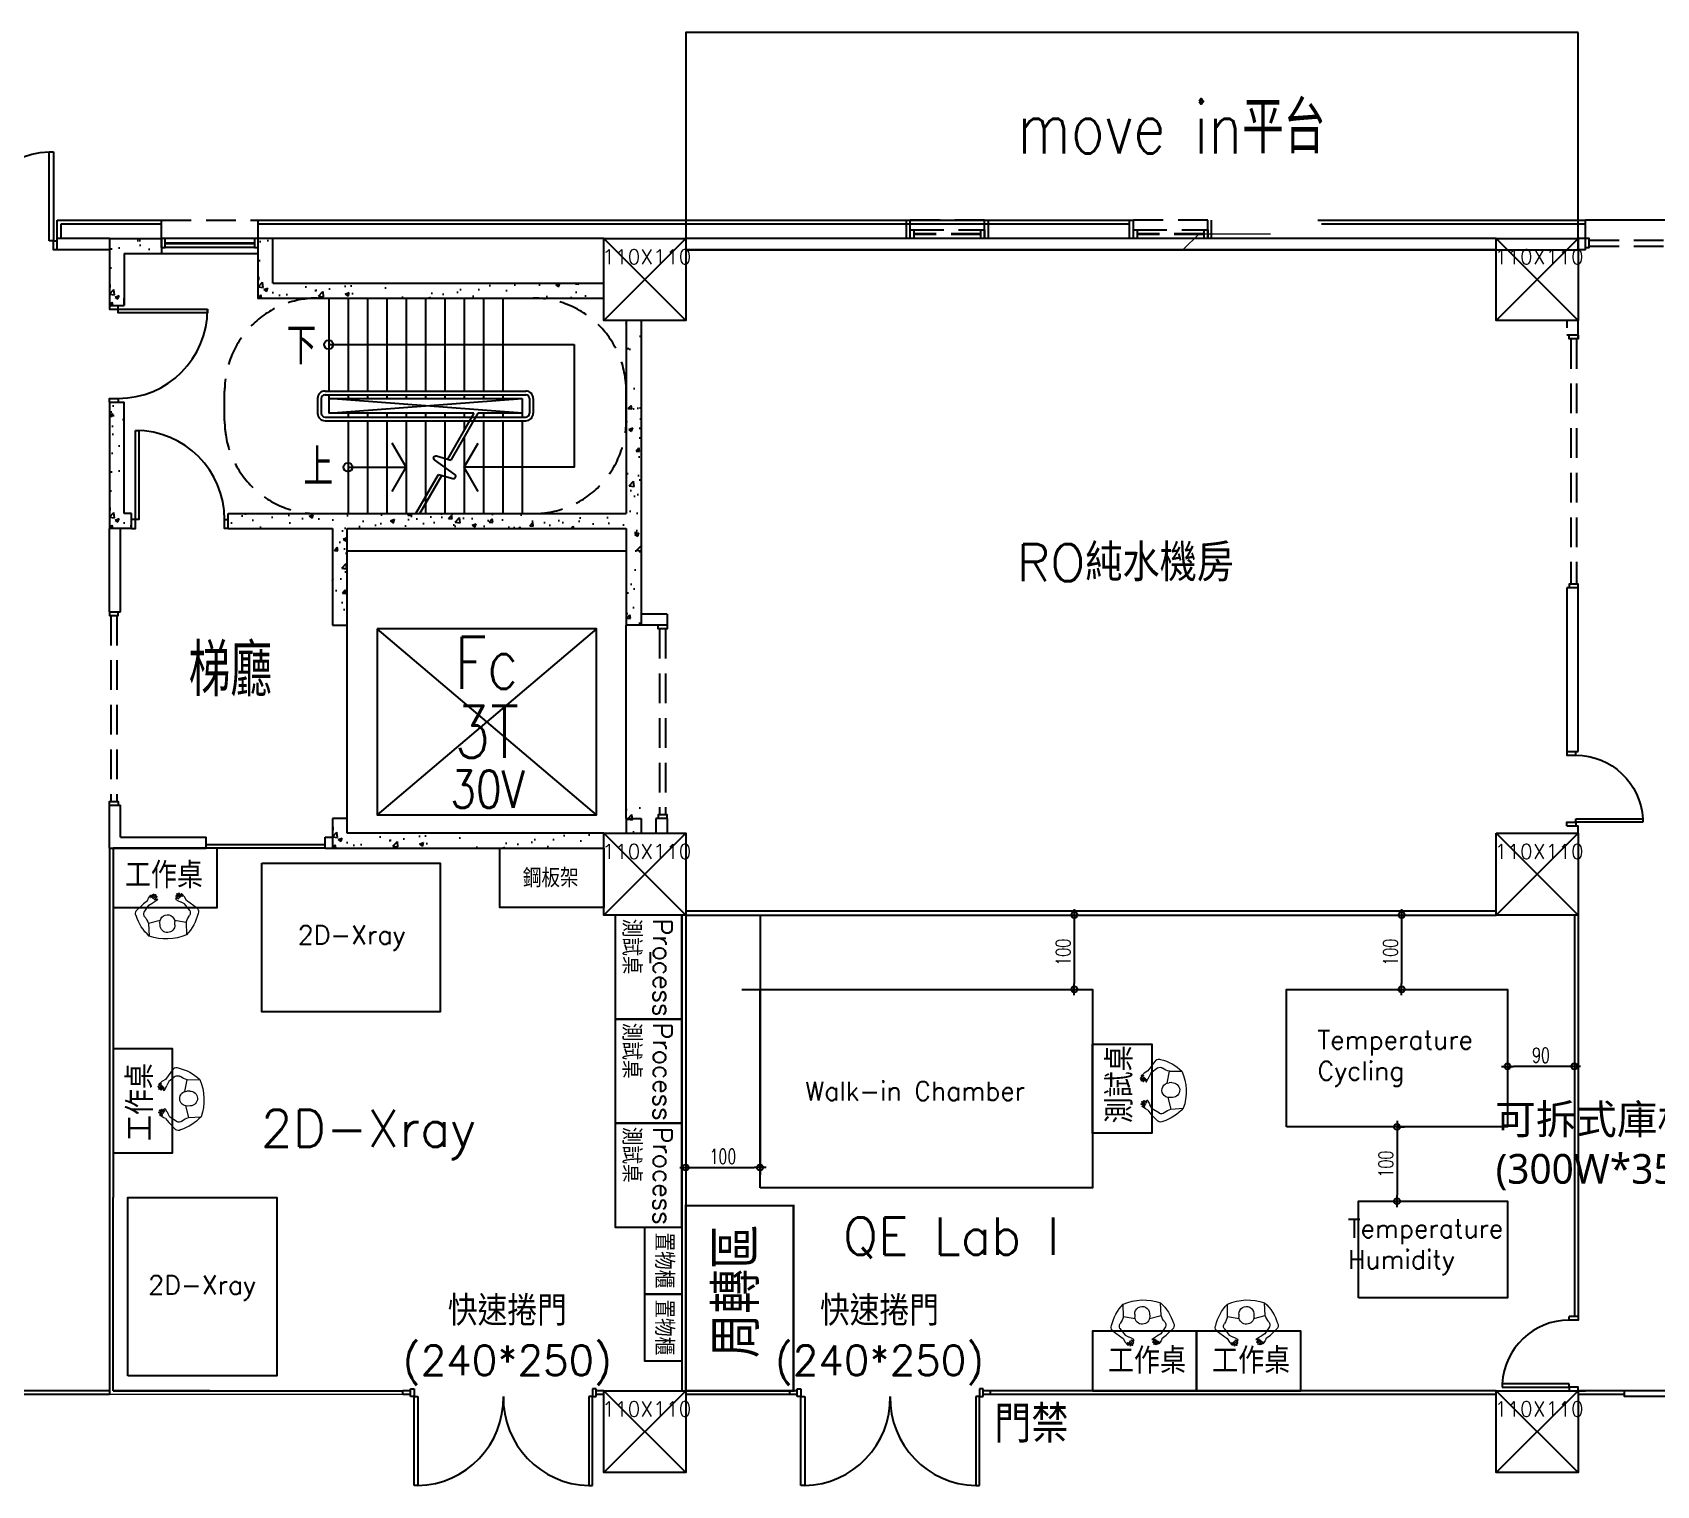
# Model space of a CAD drawing. Extents: x -80 to 56020, y 18240 to 42185.
# Drawn here: x 7177 to 9360, y 25527 to 27482 of the extents above; entities that cross this region are included whole.
import ezdxf
from ezdxf.enums import TextEntityAlignment as Align

# ---------------------------------------------------------------- set-up
doc = ezdxf.new("R2010")
doc.units = 0
doc.header["$LTSCALE"] = 200
doc.linetypes.add('HIDDEN', pattern=[0.3, 0.2, -0.1])
doc.linetypes.add('XFAB-L20$0$HIDDEN', pattern=[0.3, 0.2, -0.1])
doc.layers.add('2', color=2, linetype='Continuous', lineweight=9)
for name, color, linetype in [('TEXT', 3, 'Continuous'), ('XFAB-L10$0$INT', 4, 'Continuous'), ('XFAB-L20$0$0-arr', 4, 'Continuous'), ('XFAB-L20$0$0-stc', 12, 'Continuous'), ('XFAB-L20$0$0-stcm', 4, 'Continuous'), ('XFAB-L20$0$12', 12, 'Continuous'), ('XFAB-L20$0$4', 4, 'Continuous'), ('XFAB-L20$0$8', 8, 'Continuous'), ('XFAB-L20$0$BEAM', 5, 'Continuous'), ('XFAB-L20$0$COL', 1, 'Continuous'), ('XFAB-L20$0$DOR', 4, 'Continuous'), ('XFAB-L20$0$EL', 4, 'Continuous'), ('XFAB-L20$0$FLOOR', 8, 'Continuous'), ('XFAB-L20$0$Hatch-RC', 8, 'Continuous'), ('XFAB-L20$0$HID', 5, 'XFAB-L20$0$HIDDEN'), ('XFAB-L20$0$HR', 4, 'Continuous'), ('XFAB-L20$0$INT', 4, 'Continuous'), ('XFAB-L20$0$OPEN', 8, 'Continuous'), ('XFAB-L20$0$RCW', 1, 'Continuous'), ('XFAB-L20$0$ST', 12, 'Continuous'), ('XFAB-L20$0$WALL-C', 6, 'Continuous'), ('XFAB-L20$0$WALL-CR', 5, 'XFAB-L20$0$HIDDEN'), ('XFAB-L20$0$WALL-P', 3, 'Continuous'), ('XFAB-L20$0$WIN', 12, 'Continuous'), ('XFAB-L20$0$WIN-S', 4, 'Continuous'), ('新增隔間', 3, 'Continuous'), ('緯穎新設隔間', 151, 'Continuous'), ('緯穎生產設備', 7, 'Continuous')]:
    doc.layers.add(name, color=color, linetype=linetype)
doc.styles.add('AEH', font='SIMPLEX', dxfattribs={"bigfont": 'CHINESET.shx'})
doc.styles.add('C1', font='SIMPLEX.shx', dxfattribs={"bigfont": 'CHINESET.shx'})
doc.styles.add('DIM', font='simplex.shx', dxfattribs={"bigfont": 'chineset.shx'})
doc.styles.add('SIMPLEX', font='SIMPLEX.shx', dxfattribs={"width": 0.7})
doc.styles.add('XFAB-L10$0$CHINA', font='simplex.shx', dxfattribs={"width": 0.75, "bigfont": 'chineset.shx'})
doc.styles.add('XFAB-L20$0$CHINA', font='simplex.shx', dxfattribs={"width": 0.75, "bigfont": 'chineset.shx'})
doc.dimstyles.new('CIRM', dxfattribs={"dimtxt": 20, "dimasz": 8, "dimexe": 10, "dimexo": 0, "dimgap": 5, "dimtad": 1, "dimdsep": 46, "dimtxsty": 'SIMPLEX', "dimblk": 'CIR', "dimcen": 10, "dimdle": 10, "dimclrt": 2, "dimazin": 0, "dimtfac": 1, "dimtix": 1, "dimtmove": 2, "dimatfit": 3, "dimldrblk": 'CIR', "dimfxl": 1, "dimtolj": 1, "dimarcsym": 0})
doc.dimstyles.new('CIRM$0', dxfattribs={"dimtxt": 20, "dimasz": 8, "dimexe": 10, "dimexo": 0, "dimgap": 5, "dimtad": 1, "dimdec": 1, "dimdsep": 46, "dimtxsty": 'SIMPLEX', "dimblk": 'CIR', "dimcen": 10, "dimdle": 10, "dimclrt": 2, "dimazin": 0, "dimtfac": 1, "dimtdec": 1, "dimtix": 1, "dimtmove": 2, "dimatfit": 3, "dimldrblk": 'CIR', "dimfxl": 1, "dimtolj": 1, "dimarcsym": 0})

# ---------------------------------------------------------------- blocks, each defined once
blk = doc.blocks.new('XFAB-L20$0$C-110x110')
at = {"layer": 'Defpoints'}
for p, q in [((55, -55), (-55, 55)), ((-55, -55), (55, 55))]:
    blk.add_line(p, q, dxfattribs=at)
at = {"layer": 'XFAB-L20$0$COL'}
blk.add_lwpolyline([(-55, 55), (55, 55), (55, -55), (-55, -55)], close=True, dxfattribs=at)
at = {"layer": 'Defpoints', "style": 'XFAB-L20$0$CHINA'}
blk.add_text('110X110', height=20, dxfattribs=at).set_placement((-57.4, 30.5), align=Align.MIDDLE_LEFT)
blk = doc.blocks.new('XFAB-L20$0$door')
at = {"layer": 'XFAB-L20$0$DOR'}
blk.add_lwpolyline([(0, 1), (0.04, 1), (0.04, 0), (0, 0)], close=True, dxfattribs=at)
blk.add_arc((0, 0), 1, 0, 90, dxfattribs=at)
blk = doc.blocks.new('XFAB-L20$0$DOORD1')
for p, q in [((0.05, 1), (0, 1)), ((0, 1), (0, 0)), ((0.05, 0), (0.05, 1)), ((0, 0), (0.05, 0))]:
    blk.add_line(p, q)
at = {"color": 0}
blk.add_arc((-0.002, -0.001), 1.002, 0.0519, 87.0105, dxfattribs=at)
blk = doc.blocks.new('A$C33783e07')
at = {"layer": '緯穎新設隔間'}
for p, q in [((122.5, 260), (122.5, 270)), ((122.5, 270), (127.5, 270)), ((127.5, 260), (127.5, 270)), ((0, 250), (0, 255)), ((0, 255), (120, 255)), ((120, 250), (0, 250)), ((120, 255), (120, 260)), ((120, 260), (130, 260)), ((130, 255), (120, 255)), ((120, 255), (120, 250)), ((122.5, 260), (127.5, 260)), ((122.5, 260), (127.5, 260)), ((130, 260), (130, 255)), ((120, 20), (0, 20)), ((0, 20), (0, 15)), ((0, 15), (120, 15)), ((120, 15), (120, 20)), ((130, 15), (120, 15)), ((120, 15), (120, 10)), ((120, 10), (130, 10)), ((122.5, 0), (122.5, 10)), ((122.5, 10), (127.5, 10)), ((122.5, 0), (127.5, 0)), ((127.5, 0), (127.5, 10)), ((130, 10), (130, 15))]:
    blk.add_line(p, q, dxfattribs=at)
for centre, start, end in [((117.5, 252.5), 181.2189, 271.2189), ((117.5, 17.5), 88.7811, 178.7811)]:
    blk.add_arc(centre, 117.5, start, end, dxfattribs=at)
blk = doc.blocks.new('MAN')
at = {"layer": '2', "color": 0}
for p, q in [((60858.6, -155354.4, 0), (60870, -155368.7, 0)), ((60840.9, -155370.2, 0), (60823.9, -155370.6, 0)), ((60844.3, -155385.9, 0), (60840.9, -155370.2, 0)), ((60856.4, -155365, 0), (60865.7, -155371.6, 0)), ((60865.7, -155371.6, 0), (60868.6, -155376.9, 0)), ((60870, -155368.7, 0), (60875, -155371.5, 0)), ((60875, -155371.5, 0), (60879.1, -155374.9, 0)), ((60879.3, -155379.1, 0), (60875.1, -155376.2, 0)), ((60875.1, -155376.2, 0), (60879.5, -155380.9, 0)), ((60875.9, -155374.1, 0), (60875.7, -155374.4, 0)), ((60875.7, -155374.4, 0), (60879.9, -155377.8, 0)), ((60879, -155375.5, 0), (60875.9, -155374.1, 0)), ((60879.1, -155374.9, 0), (60879.1, -155375.6, 0)), ((60879.1, -155375.6, 0), (60879.1, -155375.6, 0)), ((60837.9, -155385.6, 0), (60841.8, -155385.6, 0)), ((60869.4, -155379, 0), (60868.6, -155376.9, 0)), ((60871.9, -155383.1, 0), (60869.5, -155379, 0)), ((60872.3, -155383.2, 0), (60871.8, -155383.1, 0)), ((60873.6, -155382.6, 0), (60872.3, -155383.4, 0)), ((60872.5, -155379.5, 0), (60873.6, -155382.6, 0)), ((60876.1, -155382.8, 0), (60872.6, -155379.1, 0)), ((60873.9, -155377.6, 0), (60877.1, -155381.8, 0)), ((60878.4, -155381.8, 0), (60874, -155377.4, 0)), ((60876.9, -155382.7, 0), (60876.1, -155382.8, 0)), ((60877.1, -155381.8, 0), (60876.9, -155382.7, 0)), ((60879.8, -155379.2, 0), (60878.6, -155378.7, 0)), ((60879.4, -155381.6, 0), (60878.8, -155381.8, 0)), ((60879.5, -155380.9, 0), (60879.4, -155381.6, 0)), ((60880.4, -155378.8, 0), (60879.8, -155379.2, 0)), ((60879.9, -155377.5, 0), (60880.4, -155378.8, 0)), ((60837.9, -155405.6, 0), (60841.8, -155405.6, 0)), ((60844.3, -155405.3, 0), (60840.9, -155421, 0)), ((60856.4, -155426.2, 0), (60865.7, -155419.6, 0)), ((60865.7, -155419.6, 0), (60868.6, -155414.3, 0)), ((60869.4, -155412.2, 0), (60868.6, -155414.3, 0)), ((60871.9, -155408.1, 0), (60869.5, -155412.2, 0)), ((60871.6, -155421.3, 0), (60875, -155419.7, 0)), ((60872.3, -155408, 0), (60871.8, -155408.1, 0)), ((60873.6, -155408.6, 0), (60872.3, -155407.8, 0)), ((60872.5, -155411.8, 0), (60873.6, -155408.6, 0)), ((60876.1, -155408.4, 0), (60872.6, -155412.1, 0)), ((60873.9, -155413.6, 0), (60877.1, -155409.5, 0)), ((60878.4, -155409.4, 0), (60874, -155413.8, 0)), ((60875, -155419.7, 0), (60879.1, -155416.3, 0)), ((60875.1, -155415.1, 0), (60879.5, -155410.3, 0)), ((60879.3, -155412.1, 0), (60875.1, -155415.1, 0)), ((60875.7, -155416.8, 0), (60879.9, -155413.4, 0)), ((60875.9, -155417.1, 0), (60875.7, -155416.8, 0)), ((60879, -155415.7, 0), (60875.9, -155417.1, 0)), ((60876.9, -155408.5, 0), (60876.1, -155408.4, 0)), ((60877.1, -155409.5, 0), (60876.9, -155408.5, 0)), ((60879.8, -155412, 0), (60878.6, -155412.5, 0)), ((60879.4, -155409.6, 0), (60878.8, -155409.4, 0)), ((60879.1, -155415.7, 0), (60879.1, -155415.7, 0)), ((60879.1, -155416.3, 0), (60879.1, -155415.7, 0)), ((60879.5, -155410.3, 0), (60879.4, -155409.6, 0)), ((60880.4, -155412.4, 0), (60879.8, -155412, 0)), ((60879.9, -155413.7, 0), (60880.4, -155412.4, 0)), ((60840.9, -155421, 0), (60823.9, -155420.6, 0)), ((60858.6, -155436.8, 0), (60867.7, -155426.9, 0)), ((60871.6, -155421.3, 0), (60867.7, -155426.9, 0))]:
    blk.add_line(p, q, dxfattribs=at)
for centre, radius, start, end in [((60868.2, -155413.2, 0), 61.4, 105.1858, 136.0975), ((60854.9, -155359.2, 0), 6, 52.8107, 118.216), ((60887.7, -155395.6, 0), 68.5, 158.5887, 201.4113), ((60832.3, -155342.5, 0), 29, 287.1051, 307.0444), ((60853.6, -155370.3, 0), 6, 61.666, 128.6143), ((60837.9, -155395.6, 0), 10, 90, 270), ((60841.8, -155395.6, 0), 10, 270, 90), ((60868.2, -155378, 0), 61.4, 223.9025, 254.8142), ((60832.3, -155448.7, 0), 29, 52.9556, 72.8949), ((60853.6, -155420.9, 0), 6, 231.3857, 298.334), ((60854.9, -155432, 0), 6, 241.784, 307.1893)]:
    blk.add_arc(centre, radius, start, end, dxfattribs=at)
blk = doc.blocks.new('CIR')
at = {"color": 0}
blk.add_line((1, 0), (-1, 0), dxfattribs=at)
at = {"color": 3}
blk.add_circle((0, 0), 0.5, dxfattribs=at)
blk = doc.blocks.new('*D254')
at = {"layer": 'Defpoints', "color": 0, "transparency": 16777216}
for p in [(8055, 26295), (8155, 26295), (8155, 25955.3)]:
    blk.add_point(p, dxfattribs=at)
at = {"layer": '緯穎生產設備', "color": 0, "lineweight": -2, "transparency": 16777216}
for p, q in [((8055, 26295), (8055, 25945.3)), ((8155, 26295), (8155, 25945.3)), ((8063, 25955.3), (8147, 25955.3))]:
    blk.add_line(p, q, dxfattribs=at)
at = {"layer": '緯穎生產設備', "color": 0, "lineweight": -2, "transparency": 16777216, "xscale": 8, "yscale": 8, "zscale": 8, "rotation": 180}
blk.add_blockref('CIR', (8055, 25955.3), dxfattribs=at)
at = {"layer": '緯穎生產設備', "color": 0, "lineweight": -2, "transparency": 16777216, "xscale": 8, "yscale": 8, "zscale": 8}
blk.add_blockref('CIR', (8155, 25955.3), dxfattribs=at)
at = {"layer": '緯穎生產設備', "color": 2, "transparency": 16777216, "insert": (8105, 25970.3), "char_height": 20, "attachment_point": 5, "style": 'SIMPLEX'}
blk.add_mtext('\\A1;100', dxfattribs=at)
blk = doc.blocks.new('*D255')
at = {"layer": 'Defpoints', "color": 0, "transparency": 16777216}
for p in [(8130.5, 26295), (8130.5, 26195), (8577.5, 26195)]:
    blk.add_point(p, dxfattribs=at)
at = {"layer": '緯穎生產設備', "color": 0, "lineweight": -2, "transparency": 16777216}
for p, q in [((8130.5, 26295), (8587.5, 26295)), ((8577.5, 26287), (8577.5, 26203)), ((8130.5, 26195), (8587.5, 26195))]:
    blk.add_line(p, q, dxfattribs=at)
at = {"layer": '緯穎生產設備', "color": 0, "lineweight": -2, "transparency": 16777216, "xscale": 8, "yscale": 8, "zscale": 8}
for p, rotation in [((8577.5, 26295), 90), ((8577.5, 26195), 270)]:
    blk.add_blockref('CIR', p, dxfattribs=dict(at, rotation=rotation))
at = {"layer": '緯穎生產設備', "color": 2, "transparency": 16777216, "insert": (8562.5, 26245), "char_height": 20, "attachment_point": 5, "rotation": 90, "style": 'SIMPLEX'}
blk.add_mtext('\\A1;100', dxfattribs=at)
blk = doc.blocks.new('*D265')
at = {"layer": 'Defpoints', "color": 0, "transparency": 16777216}
for p in [(8938.9, 26295), (8938.9, 26195), (9017.7, 26195)]:
    blk.add_point(p, dxfattribs=at)
at = {"layer": '緯穎生產設備', "color": 0, "lineweight": -2, "transparency": 16777216}
for p, q in [((8938.9, 26295), (9027.7, 26295)), ((9017.7, 26287), (9017.7, 26203)), ((8938.9, 26195), (9027.7, 26195))]:
    blk.add_line(p, q, dxfattribs=at)
at = {"layer": '緯穎生產設備', "color": 0, "lineweight": -2, "transparency": 16777216, "xscale": 8, "yscale": 8, "zscale": 8}
for p, rotation in [((9017.7, 26295), 90), ((9017.7, 26195), 270)]:
    blk.add_blockref('CIR', p, dxfattribs=dict(at, rotation=rotation))
at = {"layer": '緯穎生產設備', "color": 2, "transparency": 16777216, "insert": (9002.7, 26245), "char_height": 20, "attachment_point": 5, "rotation": 90, "style": 'SIMPLEX'}
blk.add_mtext('\\A1;100', dxfattribs=at)
blk = doc.blocks.new('*D266')
at = {"layer": 'Defpoints', "color": 0, "transparency": 16777216}
for p in [(9160, 26167.8), (9250, 26167.8), (9160, 26091.4)]:
    blk.add_point(p, dxfattribs=at)
at = {"layer": '緯穎生產設備', "color": 0, "lineweight": -2, "transparency": 16777216}
for p, q in [((9160, 26167.8), (9160, 26081.4)), ((9250, 26167.8), (9250, 26081.4)), ((9242, 26091.4), (9168, 26091.4))]:
    blk.add_line(p, q, dxfattribs=at)
at = {"layer": '緯穎生產設備', "color": 0, "lineweight": -2, "transparency": 16777216, "xscale": 8, "yscale": 8, "zscale": 8, "rotation": 180}
blk.add_blockref('CIR', (9160, 26091.4), dxfattribs=at)
at = {"layer": '緯穎生產設備', "color": 0, "lineweight": -2, "transparency": 16777216, "xscale": 8, "yscale": 8, "zscale": 8}
blk.add_blockref('CIR', (9250, 26091.4), dxfattribs=at)
at = {"layer": '緯穎生產設備', "color": 2, "transparency": 16777216, "insert": (9205, 26106.4), "char_height": 20, "attachment_point": 5, "style": 'SIMPLEX'}
blk.add_mtext('\\A1;90', dxfattribs=at)
blk = doc.blocks.new('*D270')
at = {"layer": 'Defpoints', "color": 0, "transparency": 16777216}
for p in [(9011.5, 26010), (9011.5, 25910), (9011.5, 25910)]:
    blk.add_point(p, dxfattribs=at)
at = {"layer": '緯穎生產設備', "color": 0, "lineweight": -2, "transparency": 16777216}
for p, q in [((9011.5, 26010), (9021.5, 26010)), ((9011.5, 26002), (9011.5, 25918)), ((9011.5, 25910), (9021.5, 25910))]:
    blk.add_line(p, q, dxfattribs=at)
at = {"layer": '緯穎生產設備', "color": 0, "lineweight": -2, "transparency": 16777216, "xscale": 8, "yscale": 8, "zscale": 8}
for p, rotation in [((9011.5, 26010), 90), ((9011.5, 25910), 270)]:
    blk.add_blockref('CIR', p, dxfattribs=dict(at, rotation=rotation))
at = {"layer": '緯穎生產設備', "color": 2, "transparency": 16777216, "insert": (8996.5, 25960), "char_height": 20, "attachment_point": 5, "rotation": 90, "style": 'SIMPLEX'}
blk.add_mtext('\\A1;100', dxfattribs=at)

msp = doc.modelspace()

# ---------------------------------------------------------------- hatches: boundary and pattern name
at = {"layer": 'XFAB-L20$0$Hatch-RC'}
h = msp.add_hatch(dxfattribs=at)
h.set_pattern_fill('AR-CONC', color=256, scale=0.3, style=0)
h.set_pattern_definition([(50, (7280, 27115), (54.655, -4.782), [5.715, -62.865]), (355, (7280, 27115), (-10.573, 57.317), [4.572, -50.292]), (100.45, (7284.555, 27114.6), (44.083, 52.535), [4.857, -53.427]), (46.184, (7280, 27130.24), (81.324, -12.613), [8.572, -94.297]), (96.64, (7286.78, 27129.19), (71.22, 74.23), [7.285, -80.14]), (351.18, (7280, 27130.24), (71.22, 74.23), [6.858, -75.438]), (21, (7287.62, 27126.43), (45.484, -30.68), [5.715, -62.865]), (326, (7287.62, 27126.43), (18.54, 55.256), [4.572, -50.292]), (71.45, (7291.41, 27123.873), (64.025, 24.577), [4.857, -53.427]), (37.5, (7280, 27115), (0.9266, 25.3665), [0, -49.6824, 0, -51.054, 0, -50.4825]), (7.5, (7280, 27115), (20.046, 30.054), [0, -29.1084, 0, -48.5394, 0, -19.2405]), (327.5, (7263.007, 27115), (40.6772, -1.7186), [0, -19.05, 0, -59.436, 0, -78.867]), (317.5, (7255.387, 27115), (44.439, 7.628), [0, -24.765, 0, -39.4716, 0, -56.007])])
h.paths.add_polyline_path([(7350, 27205), (7290, 27205), (7280, 27195), (7280, 27150), (7300, 27150), (7300, 27185), (7350, 27185)])
h.paths.add_polyline_path([(7300, 27150), (7280, 27150), (7280, 27115), (7300, 27115)])
h = msp.add_hatch(dxfattribs=at)
h.set_pattern_fill('AR-CONC', color=256, scale=0.3, style=0)
h.set_pattern_definition([(50, (7480, 27125), (54.6554, -4.7817), [5.715, -62.865]), (355, (7480, 27125), (-10.573, 57.317), [4.572, -50.292]), (100.451, (7484.555, 27124.6), (44.083, 52.535), [4.857, -53.427]), (46.184, (7480, 27140.24), (81.324, -12.613), [8.572, -94.297]), (96.636, (7486.78, 27139.19), (71.221, 74.228), [7.285, -80.14]), (351.184, (7480, 27140.24), (71.221, 74.228), [6.858, -75.438]), (21, (7487.62, 27136.43), (45.4845, -30.6797), [5.715, -62.865]), (326, (7487.62, 27136.43), (18.5406, 55.2564), [4.572, -50.292]), (71.451, (7491.41, 27133.873), (64.025, 24.577), [4.857, -53.427]), (37.5, (7480, 27125), (0.9266, 25.3665), [0, -49.6824, 0, -51.054, 0, -50.4825]), (7.5, (7480, 27125), (20.0459, 30.0542), [0, -29.1084, 0, -48.5394, 0, -19.2405]), (327.5, (7463.007, 27125), (40.6772, -1.7186), [0, -19.05, 0, -59.436, 0, -78.867]), (317.5, (7455.387, 27125), (44.4388, 7.628), [0, -24.765, 0, -39.4716, 0, -56.007])])
h.paths.add_polyline_path([(7500, 27205), (7480, 27205), (7480, 27150), (7500, 27150)])
h.paths.add_polyline_path([(7945, 27145), (7500, 27145), (7500, 27150), (7480, 27150), (7480, 27125), (7945, 27125)])
h = msp.add_hatch(dxfattribs=at)
h.set_pattern_fill('AR-CONC', color=256, scale=0.3, style=0)
h.set_pattern_definition([(50, (7440, 26685), (54.6554, -4.7817), [5.715, -62.865]), (355, (7440, 26685), (-10.573, 57.317), [4.572, -50.292]), (100.451, (7444.555, 26684.6), (44.0828, 52.535), [4.857, -53.427]), (46.184, (7440, 26700.24), (81.324, -12.613), [8.5725, -94.2975]), (96.636, (7446.78, 26699.19), (71.221, 74.228), [7.2855, -80.1405]), (351.184, (7440, 26700.24), (71.221, 74.228), [6.858, -75.438]), (21, (7447.62, 26696.43), (45.4845, -30.6797), [5.715, -62.865]), (326, (7447.62, 26696.43), (18.5406, 55.2564), [4.572, -50.292]), (71.451, (7451.41, 26693.873), (64.025, 24.577), [4.857, -53.427]), (37.5, (7440, 26685), (0.9266, 25.3665), [0, -49.6824, 0, -51.054, 0, -50.4825]), (7.5, (7440, 26685), (20.0459, 30.0542), [0, -29.1084, 0, -48.5394, 0, -19.2405]), (327.5, (7423.007, 26685), (40.6772, -1.7186), [0, -19.05, 0, -59.436, 0, -78.867]), (317.5, (7415.387, 26685), (44.4388, 7.628), [0, -24.765, 0, -39.4716, 0, -56.007])])
h.paths.add_polyline_path([(7995, 27095), (7975, 27095), (7975, 26835), (7440, 26835), (7440, 26815), (7580, 26815), (7580, 26685), (7600, 26685), (7600, 26815), (7975, 26815), (7975, 26685), (7995, 26685)])
h = msp.add_hatch(dxfattribs=at)
h.set_pattern_fill('AR-CONC', color=256, scale=0.3, style=0)
h.set_pattern_definition([(50, (7280, 26815), (54.655, -4.782), [5.715, -62.865]), (355, (7280, 26815), (-10.573, 57.317), [4.572, -50.292]), (100.45, (7284.555, 26814.6), (44.083, 52.535), [4.857, -53.427]), (46.184, (7280, 26830.24), (81.324, -12.613), [8.572, -94.297]), (96.636, (7286.78, 26829.19), (71.22, 74.228), [7.285, -80.14]), (351.184, (7280, 26830.24), (71.22, 74.228), [6.858, -75.438]), (21, (7287.62, 26826.43), (45.484, -30.68), [5.715, -62.865]), (326, (7287.62, 26826.43), (18.54, 55.256), [4.572, -50.292]), (71.45, (7291.41, 26823.873), (64.025, 24.577), [4.857, -53.427]), (37.5, (7280, 26815), (0.9266, 25.3665), [0, -49.6824, 0, -51.054, 0, -50.4825]), (7.5, (7280, 26815), (20.046, 30.054), [0, -29.1084, 0, -48.5394, 0, -19.2405]), (327.5, (7263.007, 26815), (40.6772, -1.7186), [0, -19.05, 0, -59.436, 0, -78.867]), (317.5, (7255.387, 26815), (44.439, 7.628), [0, -24.765, 0, -39.4716, 0, -56.007])])
h.paths.add_polyline_path([(7300, 26985), (7280, 26985), (7280, 26815), (7310, 26815), (7310, 26835), (7300, 26835)])
h = msp.add_hatch(dxfattribs=at)
h.set_pattern_fill('AR-CONC', color=256, scale=0.3, style=0)
h.set_pattern_definition([(50, (7580, 26385), (54.6554, -4.7817), [5.715, -62.865]), (355, (7580, 26385), (-10.573, 57.317), [4.572, -50.292]), (100.451, (7584.555, 26384.6), (44.083, 52.535), [4.857, -53.427]), (46.184, (7580, 26400.24), (81.324, -12.613), [8.572, -94.297]), (96.636, (7586.78, 26399.19), (71.221, 74.228), [7.285, -80.14]), (351.184, (7580, 26400.24), (71.221, 74.228), [6.858, -75.438]), (21, (7587.62, 26396.43), (45.4845, -30.6797), [5.715, -62.865]), (326, (7587.62, 26396.43), (18.5406, 55.2564), [4.572, -50.292]), (71.451, (7591.41, 26393.873), (64.025, 24.577), [4.857, -53.427]), (37.5, (7580, 26385), (0.9266, 25.3665), [0, -49.6824, 0, -51.054, 0, -50.4825]), (7.5, (7580, 26385), (20.0459, 30.0542), [0, -29.1084, 0, -48.5394, 0, -19.2405]), (327.5, (7563.007, 26385), (40.6772, -1.7186), [0, -19.05, 0, -59.436, 0, -78.867]), (317.5, (7555.387, 26385), (44.4388, 7.628), [0, -24.765, 0, -39.4716, 0, -56.007])])
h.paths.add_polyline_path([(7995, 26447.848), (7975, 26447.848), (7975, 26405), (7995, 26405)])
h.paths.add_polyline_path([(7600, 26425), (7580, 26425), (7580, 26385), (7945, 26385), (7945, 26405), (7600, 26405)])

# ---------------------------------------------------------------- linework, layer by layer
at = {"color": 251, "lineweight": 9}
for p, q in [((8723.454, 27190, 0.018), (8745.248, 27211.616)), ((8745.248, 27211.616), (8841.23, 27211.616))]:
    msp.add_line(p, q, dxfattribs=at)
at = {"color": 1}
msp.add_lwpolyline([(9255, 27482.378), (8055, 27482.378), (8055, 27190), (9255, 27190)], close=True, dxfattribs=at)
msp.add_lwpolyline([(9557.049, 25655), (9317.049, 25655), (9317.049, 25647.593), (9557.049, 25647.593)], close=True)
at = {"layer": 'XFAB-L20$0$0-arr'}
for points in [[(7660.25, 26865.024), (7679, 26897.5), (7660.25, 26929.976)], [(7775.75, 26865.024), (7757, 26897.5), (7775.75, 26929.976)]]:
    msp.add_lwpolyline(points, dxfattribs=at)
at = {"layer": 'XFAB-L20$0$0-stc'}
for p, q in [((7770.224, 26970), (7734.702, 26908.475)), ((7775.492, 26970), (7739.224, 26907.181)), ((7692.282, 26835), (7722.776, 26887.819)), ((7697.55, 26835), (7727.298, 26886.525))]:
    msp.add_line(p, q, dxfattribs=at)
at = {"layer": 'XFAB-L20$0$0-stcm'}
msp.add_lwpolyline([(7722.776, 26887.819), (7742.074, 26882.298, 0.84160613), (7744.682, 26887.695), (7717.318, 26907.305, -0.84160613), (7719.926, 26912.702), (7739.224, 26907.181)], format="xyb", dxfattribs=at)
at = {"layer": 'XFAB-L20$0$12'}
msp.add_line((7575, 27062.5), (7905, 27062.5), dxfattribs=at)
for points in [[(7905, 27062.5), (7905, 26897.5), (7757, 26897.5)], [(7601, 26897.5), (7679, 26897.5)]]:
    msp.add_lwpolyline(points, dxfattribs=at)
at = {"layer": 'XFAB-L20$0$4'}
for p, q in [((7355, 27199.5), (7475, 27199.5)), ((7355, 27198.5), (7475, 27198.5))]:
    msp.add_line(p, q, dxfattribs=at)
for centre in [(7575, 27062.5), (7601, 26897.5)]:
    msp.add_circle(centre, 6, dxfattribs=at)
at = {"layer": 'XFAB-L20$0$8'}
for p, q in [((9675, 27230), (9265, 27230)), ((7945, 27205), (7500, 27205)), ((7350, 27185), (7480, 27185))]:
    msp.add_line(p, q, dxfattribs=at)
at = {"layer": 'XFAB-L20$0$BEAM'}
msp.add_line((7600, 26785), (7975, 26785), dxfattribs=at)
at = {"layer": 'XFAB-L20$0$DOR', "linetype": 'XFAB-L20$0$HIDDEN'}
for p, q in [((9270, 27203), (9670, 27203)), ((9270, 27195), (9670, 27195)), ((9245, 27070), (9245, 26740)), ((9253, 27070), (9253, 26740)), ((7282, 26697.848), (7282, 26447.848)), ((7290, 26697.848), (7290, 26447.848)), ((8020, 26680), (8020, 26430)), ((8028, 26680), (8028, 26430))]:
    msp.add_line(p, q, dxfattribs=at)
at = {"layer": 'XFAB-L20$0$DOR', "color": 8, "extrusion": (1.49976e-32, 1.22465e-16, -1)}
msp.add_lwpolyline([(-7210, 27190), (-7205, 27190), (-7205, 27202), (-7210, 27202)], dxfattribs=at)
at = {"layer": 'XFAB-L20$0$DOR'}
for points in [[(9265, 27193), (9270, 27193), (9270, 27205), (9265, 27205)], [(7280, 27115), (7280, 27110), (7292, 27110), (7292, 27115)], [(9255, 27075), (9255, 27070), (9243, 27070), (9243, 27075)], [(7280, 26985), (7280, 26990), (7292, 26990), (7292, 26985)], [(7310, 26815), (7315, 26815), (7315, 26827), (7310, 26827)], [(7440, 26815), (7435, 26815), (7435, 26827), (7440, 26827)], [(9255, 26735), (9255, 26740), (9243, 26740), (9243, 26735)], [(7280, 26702.848), (7280, 26697.848), (7292, 26697.848), (7292, 26702.848)], [(8030, 26685), (8030, 26680), (8018, 26680), (8018, 26685)], [(7280, 26442.848), (7280, 26447.848), (7292, 26447.848), (7292, 26442.848)], [(8030, 26425), (8030, 26430), (8018, 26430), (8018, 26425)]]:
    msp.add_lwpolyline(points, dxfattribs=at)
at = {"layer": 'XFAB-L20$0$DOR', "color": 8}
for points in [[(9240, 26515), (9240, 26510), (9252, 26510), (9252, 26515)], [(9240, 26415), (9240, 26420), (9252, 26420), (9252, 26415)], [(9255, 25755), (9255, 25750), (9243, 25750), (9243, 25755)], [(9255, 25655), (9255, 25660), (9243, 25660), (9243, 25655)]]:
    msp.add_lwpolyline(points, dxfattribs=at)
at = {"layer": 'XFAB-L20$0$EL', "linetype": 'ByBlock'}
for p, q in [((7935, 26680), (7640, 26430)), ((7935, 26430), (7640, 26680))]:
    msp.add_line(p, q, dxfattribs=at)
msp.add_lwpolyline([(7640, 26680), (7640, 26430), (7935, 26430), (7935, 26680), (7640, 26680)], dxfattribs=at)
at = {"layer": 'XFAB-L20$0$FLOOR'}
for p, q in [((7600, 26425), (7600, 26685)), ((7975, 26425), (7975, 26685))]:
    msp.add_line(p, q, dxfattribs=at)
at = {"layer": 'XFAB-L20$0$HID'}
for p, q in [((7350, 27230), (7480, 27230)), ((8352, 27205), (8352, 27230)), ((8357, 27205), (8357, 27230)), ((8457, 27230), (8357, 27230)), ((8362, 27217), (8452, 27217)), ((8452, 27211.5), (8362, 27211.5)), ((8452, 27210.5), (8362, 27210.5)), ((8457, 27205), (8457, 27230)), ((8462, 27205), (8462, 27230)), ((8652, 27205), (8652, 27230)), ((8657, 27205), (8657, 27230)), ((8757, 27230), (8657, 27230)), ((8662, 27217), (8752, 27217)), ((8752, 27211.5), (8662, 27211.5)), ((8752, 27210.5), (8662, 27210.5)), ((8757, 27205), (8757, 27230)), ((8762, 27205), (8762, 27230)), ((8452, 27205), (8362, 27205)), ((8752, 27205), (8662, 27205))]:
    msp.add_line(p, q, dxfattribs=at)
for points in [[(8362, 27205), (8357, 27205), (8357, 27217), (8362, 27217)], [(8457, 27205), (8452, 27205), (8452, 27217), (8457, 27217)], [(8662, 27205), (8657, 27205), (8657, 27217), (8662, 27217)], [(8757, 27205), (8752, 27205), (8752, 27217), (8757, 27217)]]:
    msp.add_lwpolyline(points, close=True, dxfattribs=at)
for points in [[(7560, 26835, -0.41421356), (7435, 26960), (7435, 27000, -0.41421356), (7560, 27125, -0.41421356)], [(7850, 26835, 0.41421356), (7975, 26960), (7975, 27000, 0.41421356), (7850, 27125, 0.41421356)]]:
    msp.add_lwpolyline(points, format="xyb", dxfattribs=at)
at = {"layer": 'XFAB-L20$0$HR'}
for p, q in [((7570, 27000), (7840, 27000)), ((7570, 26995), (7840, 26995)), ((7560, 26990), (7560, 26970)), ((7565, 26990), (7565, 26970)), ((7845, 26990), (7845, 26970)), ((7850, 26990), (7850, 26970)), ((7570, 26965), (7840, 26965)), ((7570, 26960), (7840, 26960))]:
    msp.add_line(p, q, dxfattribs=at)
for centre, radius, start, end in [((7570, 26990), 10, 90, 180), ((7570, 26990), 5, 90, 180), ((7840, 26990), 10, 0, 90), ((7840, 26990), 5, 0, 90), ((7570, 26970), 10, 180, 270), ((7570, 26970), 5, 180, 270), ((7840, 26970), 10, 270, 0), ((7840, 26970), 5, 270, 0)]:
    msp.add_arc(centre, radius, start, end, dxfattribs=at)
at = {"layer": 'XFAB-L20$0$OPEN'}
for p, q in [((7575, 26970), (7835, 26990)), ((7835, 26970), (7575, 26990))]:
    msp.add_line(p, q, dxfattribs=at)
at = {"layer": 'XFAB-L20$0$RCW'}
for p, q in [((7280, 27205), (7280, 27115)), ((7280, 27205), (7350, 27205)), ((7350, 27205), (7350, 27185)), ((7480, 27125), (7480, 27205)), ((7500, 27205), (7480, 27205)), ((7500, 27145), (7500, 27205)), ((7300, 27185), (7300, 27115)), ((7300, 27185), (7350, 27185)), ((7500, 27145), (7945, 27145)), ((7300, 27115), (7300, 27125)), ((7480, 27125), (7945, 27125)), ((7280, 27115), (7300, 27115)), ((7975, 27095), (7975, 26835)), ((7995, 27095), (7995, 26685)), ((7280, 26985), (7280, 26815)), ((7280, 26985), (7300, 26985)), ((7300, 26835), (7300, 26985)), ((7310, 26835), (7300, 26835)), ((7310, 26815), (7310, 26835)), ((7440, 26835), (7975, 26835)), ((7440, 26815), (7440, 26835)), ((7310, 26815), (7280, 26815)), ((7440, 26815), (7580, 26815)), ((7580, 26815), (7580, 26685)), ((7600, 26815), (7975, 26815)), ((7600, 26685), (7600, 26815)), ((7975, 26815), (7975, 26685)), ((7580, 26685), (7600, 26685)), ((7995, 26685), (7975, 26685)), ((7600, 26425), (7580, 26425)), ((7580, 26425), (7580, 26385)), ((7600, 26405), (7600, 26425)), ((7975, 26425), (7975, 26405)), ((7975, 26425), (7995, 26425)), ((7995, 26425), (7995, 26405)), ((7945, 26405), (7600, 26405)), ((7580, 26385), (7945, 26385))]:
    msp.add_line(p, q, dxfattribs=at)
at = {"layer": 'XFAB-L20$0$ST'}
for p, q in [((7575, 27125), (7575, 27000)), ((7601, 27125), (7601, 27000)), ((7627, 27125), (7627, 27000)), ((7653, 27125), (7653, 27000)), ((7679, 27125), (7679, 27000)), ((7705, 27125), (7705, 27000)), ((7731, 27125), (7731, 27000)), ((7757, 27125), (7757, 27000)), ((7783, 27125), (7783, 27000)), ((7809, 27125), (7809, 27000)), ((7575, 26995), (7575, 26970)), ((7601, 26995), (7601, 26990)), ((7627, 26995), (7627, 26990)), ((7653, 26995), (7653, 26990)), ((7679, 26995), (7679, 26990)), ((7705, 26995), (7705, 26990)), ((7731, 26995), (7731, 26990)), ((7757, 26995), (7757, 26990)), ((7783, 26995), (7783, 26990)), ((7809, 26995), (7809, 26990)), ((7575, 26990), (7835, 26990)), ((7770.224, 26970), (7575, 26970)), ((7601, 26970), (7601, 26965)), ((7627, 26970), (7627, 26965)), ((7653, 26970), (7653, 26965)), ((7679, 26970), (7679, 26965)), ((7705, 26970), (7705, 26965)), ((7731, 26970), (7731, 26965)), ((7757, 26970), (7757, 26965)), ((7835, 26970), (7775.492, 26970)), ((7783, 26970), (7783, 26965)), ((7809, 26970), (7809, 26965)), ((7835, 26990), (7835, 26965)), ((7601, 26960), (7601, 26835)), ((7627, 26960), (7627, 26835)), ((7653, 26960), (7653, 26835)), ((7679, 26960), (7679, 26835)), ((7705, 26960), (7705, 26835)), ((7731, 26960), (7731, 26835)), ((7757, 26960), (7757, 26947.096)), ((7783, 26960), (7783, 26835)), ((7809, 26960), (7809, 26835)), ((7835, 26960), (7835, 26835)), ((7757, 26937.971), (7757, 26835))]:
    msp.add_line(p, q, dxfattribs=at)
at = {"layer": 'XFAB-L20$0$WALL-C'}
for p, q in [((7210, 27230), (7320, 27230)), ((7210, 27205), (7210, 27230)), ((7215, 27225), (7315, 27225)), ((7215, 27205), (7215, 27225)), ((7315, 27225), (7350, 27225)), ((7320, 27230), (7350, 27230)), ((7350, 27193), (7350, 27230)), ((7480, 27230), (8505, 27230)), ((7480, 27193), (7480, 27230)), ((7480, 27225), (8500, 27225)), ((8457, 27230), (8657, 27230)), ((8462, 27225), (8652, 27225)), ((8905, 27230), (9265, 27230)), ((8910, 27225), (9265, 27225)), ((9265, 27205), (9265, 27230))]:
    msp.add_line(p, q, dxfattribs=at)
at = {"layer": 'XFAB-L20$0$WALL-CR', "linetype": 'Continuous'}
for p, q in [((7280, 25655), (7115, 25655)), ((7280, 25650), (7115, 25650)), ((7280, 25655), (7280, 25650)), ((7415, 25655), (7285, 25655))]:
    msp.add_line(p, q, dxfattribs=at)
at = {"layer": 'XFAB-L20$0$WALL-P'}
for p, q in [((7280, 27205), (7210, 27205)), ((7210, 27190), (7210, 27205)), ((7280, 27190), (7210, 27190)), ((9145, 27205), (8055, 27205)), ((9145, 27190), (8055, 27190)), ((9265, 27205), (9255, 27205)), ((9265, 27190), (9255, 27190)), ((9265, 27190), (9265, 27205)), ((9240, 27095), (9240, 27085)), ((9255, 27070), (9255, 27095)), ((9255, 27075), (9240, 27075)), ((7280, 26702.848), (7280, 26815)), ((7295, 26702.848), (7295, 26815)), ((9240, 26735), (9240, 26515)), ((9255, 26735), (9240, 26735)), ((9255, 26515), (9255, 26735)), ((7280, 26702.848), (7295, 26702.848)), ((8030, 26700), (7995, 26700)), ((8030, 26700), (8030, 26685)), ((8030, 26685), (7995, 26685)), ((9240, 26515), (9255, 26515)), ((7280, 26442.848), (7295, 26442.848)), ((7280, 26385), (7280, 26442.848)), ((7295, 26400), (7295, 26442.848)), ((8030, 26425), (8015, 26425)), ((8015, 26425), (8015, 26405)), ((8030, 26425), (8030, 26405)), ((9240, 26415), (9255, 26415)), ((9255, 26405), (9255, 26415)), ((7280, 26385), (7410, 26385)), ((7295, 26400), (7410, 26400)), ((7410, 26385), (7410, 26400)), ((7570, 26400), (7580, 26400)), ((7570, 26385), (7570, 26400)), ((7570, 26385), (7580, 26385)), ((9145, 26300), (8055, 26300)), ((8055, 26295), (9145, 26295)), ((9255, 25755), (9243, 25755)), ((9250, 25655), (9265, 25655))]:
    msp.add_line(p, q, dxfattribs=at)
at = {"layer": 'XFAB-L20$0$WIN', "linetype": 'ByBlock'}
for p, q in [((7475, 27205), (7355, 27205)), ((7475, 27193), (7355, 27193))]:
    msp.add_line(p, q, dxfattribs=at)
at = {"layer": 'XFAB-L20$0$WIN-S'}
for points in [[(7350, 27193), (7355, 27193), (7355, 27205), (7350, 27205)], [(7475, 27193), (7480, 27193), (7480, 27205), (7475, 27205)]]:
    msp.add_lwpolyline(points, close=True, dxfattribs=at)
at = {"layer": '新增隔間', "color": 3, "linetype": 'Continuous'}
for p, q in [((7280, 26385), (7280, 25915)), ((7285, 26385), (7285, 25915)), ((8050, 26295), (8050, 25655)), ((8055, 26295), (8055, 25655)), ((9250, 26295), (9250, 25755)), ((9255, 26295), (9255, 25755)), ((8195, 25655), (8055, 25655)), ((8195, 25650), (8055, 25650)), ((9317.049, 25655), (9257.049, 25655)), ((9317.049, 25650), (9257.049, 25650))]:
    msp.add_line(p, q, dxfattribs=at)
at = {"layer": '緯穎新設隔間'}
for p, q in [((7410, 26390), (7570, 26390)), ((7570, 26385), (7410, 26385)), ((7280, 25915), (7280, 25650)), ((7285, 25655), (7285, 25915)), ((8205, 25655), (8195, 25655)), ((8195, 25650), (8195, 25655)), ((8205, 25650), (8195, 25650)), ((8205, 25657.5), (8210, 25657.5)), ((8205, 25647.5), (8205, 25657.5)), ((8205, 25650), (8205, 25655)), ((8205, 25650), (8205, 25655)), ((8210, 25647.5), (8205, 25647.5)), ((8210, 25657.5), (8210, 25647.5)), ((8210, 25647.5), (8215, 25647.5)), ((8210, 25527.5), (8210, 25647.5)), ((8215, 25647.5), (8215, 25527.5)), ((8450, 25647.5), (8445, 25647.5)), ((8445, 25647.5), (8445, 25527.5)), ((8455, 25657.5), (8450, 25657.5)), ((8450, 25657.5), (8450, 25647.5)), ((8450, 25647.5), (8455, 25647.5)), ((8450, 25527.5), (8450, 25647.5)), ((8455, 25647.5), (8455, 25657.5)), ((8465, 25655), (8455, 25655)), ((8455, 25650), (8455, 25655)), ((8465, 25650), (8455, 25650)), ((8465, 25650), (8465, 25655)), ((8215, 25527.5), (8210, 25527.5)), ((8445, 25527.5), (8450, 25527.5))]:
    msp.add_line(p, q, dxfattribs=at)
at = {"layer": '緯穎新設隔間', "color": 143, "true_color": 0x7aafdf}
msp.add_line((7285, 25655), (7674.818, 25655), dxfattribs=at)
at = {"layer": '緯穎新設隔間', "linetype": 'Continuous'}
for p, q in [((9145, 25655), (8465, 25655)), ((9145, 25650), (8465, 25650))]:
    msp.add_line(p, q, dxfattribs=at)
at = {"layer": '緯穎新設隔間', "lineweight": 20}
msp.add_lwpolyline([(7674.818, 25650), (7280, 25650)], dxfattribs=at)
at = {"layer": '緯穎新設隔間'}
for centre, start, end in [((8212.5, 25645), 271.218875, 1.218875), ((8447.5, 25645), 178.781125, 268.781125)]:
    msp.add_arc(centre, 117.527, start, end, dxfattribs=at)
at = {"layer": '緯穎生產設備'}
msp.add_line((8007.676, 26230.121), (8007.676, 26245.121), dxfattribs=at)
for points in [[(7425, 26385), (7285, 26385), (7285, 26305), (7425, 26305)], [(7805, 26385), (7945, 26385), (7945, 26305), (7805, 26305)], [(7485, 26365), (7725, 26365), (7725, 26165), (7485, 26165)], [(8050, 26155), (8050, 26295), (7960, 26295), (7960, 26155)], [(8155, 25928), (8155, 26195), (8602, 26195), (8602, 25928)], [(8863, 26010), (8863, 26195), (9160, 26195), (9160, 26010)], [(8050, 26015), (8050, 26155), (7960, 26155), (7960, 26015)], [(8602, 26001.5), (8602, 26121.5), (8682, 26121.5), (8682, 26001.5)], [(7285, 26115), (7285, 25975), (7365, 25975), (7365, 26115)], [(8050, 25875), (8050, 26015), (7960, 26015), (7960, 25875)], [(7305, 25675), (7305, 25915), (7505, 25915), (7505, 25675)], [(8959.5, 25780), (8959.5, 25910), (9160, 25910), (9160, 25780)], [(8000, 25875), (8050, 25875), (8050, 25785), (8000, 25785)], [(8000, 25785), (8050, 25785), (8050, 25695), (8000, 25695)], [(8602, 25655), (8742, 25655), (8742, 25735), (8602, 25735)], [(8742, 25655), (8882, 25655), (8882, 25735), (8742, 25735)]]:
    msp.add_lwpolyline(points, close=True, dxfattribs=at)
at = {"layer": '緯穎生產設備', "linetype": 'HIDDEN', "ltscale": 2, "const_width": 3}
msp.add_lwpolyline([(8200, 25904), (8200, 25655), (8055, 25655), (8055, 25904)], close=True, dxfattribs=at)

# ---------------------------------------------------------------- block references
at = {"layer": 'XFAB-L20$0$COL'}
for p in [(8000, 27150), (9200, 27150), (8000, 26350), (9200, 26350), (8000, 25600), (9200, 25600)]:
    msp.add_blockref('XFAB-L20$0$C-110x110', p, dxfattribs=at)
at = {"layer": 'XFAB-L20$0$DOR', "extrusion": (1.49976e-32, 1.22465e-16, -1), "xscale": 120, "yscale": 120, "zscale": 120}
msp.add_blockref('XFAB-L20$0$DOORD1', (-7205, 27202), dxfattribs=at)
at = {"layer": 'XFAB-L20$0$DOR'}
for name, p, xscale, yscale, zscale, rotation in [('XFAB-L20$0$door', (7292, 27110), 120, 120, 120, 270), ('XFAB-L20$0$DOORD1', (9252, 26420), -90, 90, 90, 270), ('XFAB-L20$0$DOORD1', (9243, 25660), 90, 90, 90, 90)]:
    msp.add_blockref(name, p, dxfattribs=dict(at, xscale=xscale, yscale=yscale, zscale=zscale, rotation=rotation))
at = {"layer": 'XFAB-L20$0$DOR', "xscale": 120, "yscale": 120, "zscale": 120}
msp.add_blockref('XFAB-L20$0$door', (7315, 26827), dxfattribs=at)
at = {"layer": '緯穎新設隔間', "rotation": 90}
msp.add_blockref('A$C33783e07', (7944.818, 25527.5), dxfattribs=at)
at = {"layer": '緯穎生產設備', "color": 0, "linetype": 'ByBlock', "lineweight": 20, "xscale": -1}
for p, rotation in [((164870.715, -28844.137, 0), 272.0916699448606), ((63834.939, 183572.065, 0), 2.091669944860497), ((62514.137, 183560.715, 0), 2.091669944860657), ((-148843.715, 80884.137, 0), 92.09166994486057), ((-148703.715, 80884.137, 0), 92.09166994486057)]:
    msp.add_blockref('MAN', p, dxfattribs=dict(at, rotation=rotation))

# ---------------------------------------------------------------- texts
at = {"color": 3, "attachment_point": 1, "style": 'DIM'}
for s, width, heights, insert, char_height in [('RO純水機房 ', 345.98878, [69.206], (8500.187, 26794.05), 50), ('2D-Xray ', 397.38757, [66.3], (7483.618, 26033.134), 50), ('\\pxqc;{\\fMicrosoft JhengHei|b0|i0|c136|p34;\\C6;可拆式庫板門\\P(300W*350H)}', 443.50712, [122.794], (9085.338, 26040.243), 40), ('QE Lab I', 345.98878, [69.206], (8266.433, 25888.077), 50), ('\\pxqc;{\\C6;快速捲門\\P(240*250)}', 350.82918, [170.755], (7639.818, 25782.619), 40), ('\\pxqc;{\\C6;快速捲門\\P(240*250)}', 350.82918, [170.755], (8140.253, 25782.619), 40)]:
    msp.add_mtext_dynamic_manual_height_columns(s, width=width, gutter_width=189.286, heights=heights, dxfattribs=dict(at, insert=insert, char_height=char_height))
at = {"insert": (7303.923, 25990.868), "char_height": 35, "attachment_point": 1, "rotation": 90, "style": 'C1'}
msp.add_mtext_dynamic_manual_height_columns('工作桌', width=106.85926, gutter_width=1069.173, heights=[0], dxfattribs=at)
at = {"layer": 'TEXT', "color": 3, "lineweight": 20, "style": 'AEH', "width": 0.8}
msp.add_text('梯廳', height=70, dxfattribs=at).set_placement((7386.77, 26589.418))
at = {"layer": 'XFAB-L10$0$INT', "transparency": 33554687, "style": 'XFAB-L10$0$CHINA', "width": 0.8}
msp.add_text('move in平台', height=70, dxfattribs=at).set_placement((8708.083, 27354.715), align=Align.MIDDLE_CENTER)
at = {"layer": 'XFAB-L20$0$INT', "style": 'XFAB-L20$0$CHINA', "width": 0.8}
for s, height, p in [('下', 50, (7538.46, 27060.958)), ('上', 50, (7561, 26897.5)), ('Fc', 70, (7787.5, 26634.16)), ('3T', 70, (7787.5, 26541.638)), ('30V', 50.4, (7788.555, 26464.258))]:
    msp.add_text(s, height=height, dxfattribs=at).set_placement(p, align=Align.MIDDLE_CENTER)
at = {"layer": '緯穎新設隔間', "insert": (8469.788, 25635.204), "char_height": 50, "attachment_point": 1, "style": 'DIM'}
msp.add_mtext_dynamic_manual_height_columns('{\\C3;門禁}', width=115.06919, gutter_width=150, heights=[57.032], dxfattribs=at)
at = {"layer": '緯穎生產設備', "attachment_point": 1, "style": 'C1'}
for s, width, heights, insert, char_height in [('工作桌', 106.85926, [0], (7300.868, 26366.077), 35), ('鋼板架', 87.49403, [26.346], (7836.027, 26357.377), 25), ('2D-Xray', 143.71107, [76.93], (7533.324, 26280.799), 25), ('Temperature  Cycling', 255.96593, [88.592], (8904.576, 26139.562), 25), ('Walk-in Chamber', 345.5265, [39.587], (8215.588, 26070.717), 25), ('Temperature Humidity', 255.96593, [88.592], (8945.379, 25885.772), 25), ('2D-Xray', 143.71107, [76.93], (7332.323, 25809.873), 25), ('工作桌', 106.85926, [0], (8622.868, 25712.774), 35), ('工作桌', 106.85926, [0], (8762.868, 25712.774), 35)]:
    msp.add_mtext_dynamic_manual_height_columns(s, width=width, gutter_width=1069.173, heights=heights, dxfattribs=dict(at, insert=insert, char_height=char_height))
for s, width, gutter_width, heights, insert, char_height, rotation in [('Process測試桌', 143.71107, 1069.173, [76.93], (8036.484, 26290.082), 25, 270), ('Process測試桌', 143.71107, 1069.173, [76.93], (8036.484, 26150.082), 25, 270), ('測試桌', 106.85926, 1069.173, [0], (8620.935, 26014.641), 35, 90), ('Process測試桌', 143.71107, 1069.173, [76.93], (8036.484, 26010.082), 25, 270), ('置物櫃', 87.49403, 1069.173, [26.346], (8038.513, 25867.831), 25, 270), ('周轉區', 183.06392, 17.994, [55.665], (8093.428, 25698.8), 60, 90), ('置物櫃', 87.49403, 1069.173, [26.346], (8038.513, 25777.831), 25, 270)]:
    msp.add_mtext_dynamic_manual_height_columns(s, width=width, gutter_width=gutter_width, heights=heights, dxfattribs=dict(at, insert=insert, char_height=char_height, rotation=rotation))

# ---------------------------------------------------------------- dimensions: what is measured, and where the dimension line sits
at = {"layer": '緯穎生產設備'}
for base, p1, p2, dimstyle, picture, middle in [((8155, 25955.255), (8055, 26295), (8155, 26295), 'CIRM', '*D254', (8105, 25970.255)), ((9160, 26091.411), (9250, 26167.822), (9160, 26167.822), 'CIRM$0', '*D266', (9205, 26106.411))]:
    dim = msp.add_linear_dim(base=base, p1=p1, p2=p2, dimstyle=dimstyle, dxfattribs=at)
    dim.commit()
    dim.dimension.update_dxf_attribs({"geometry": picture, "text_midpoint": middle})
for base, p1, p2, dimstyle, picture, middle in [((8577.519, 26195), (8130.519, 26295), (8130.519, 26195), 'CIRM', '*D255', (8562.519, 26245)), ((9017.742, 26195), (8938.911, 26295), (8938.911, 26195), 'CIRM$0', '*D265', (9002.742, 26245)), ((9011.5, 25910), (9011.5, 26010), (9011.5, 25910), 'CIRM$0', '*D270', (8996.5, 25960))]:
    dim = msp.add_linear_dim(base=base, p1=p1, p2=p2, angle=90, dimstyle=dimstyle, dxfattribs=at)
    dim.commit()
    dim.dimension.update_dxf_attribs({"geometry": picture, "text_midpoint": middle})

doc.saveas('drawing.dxf')
